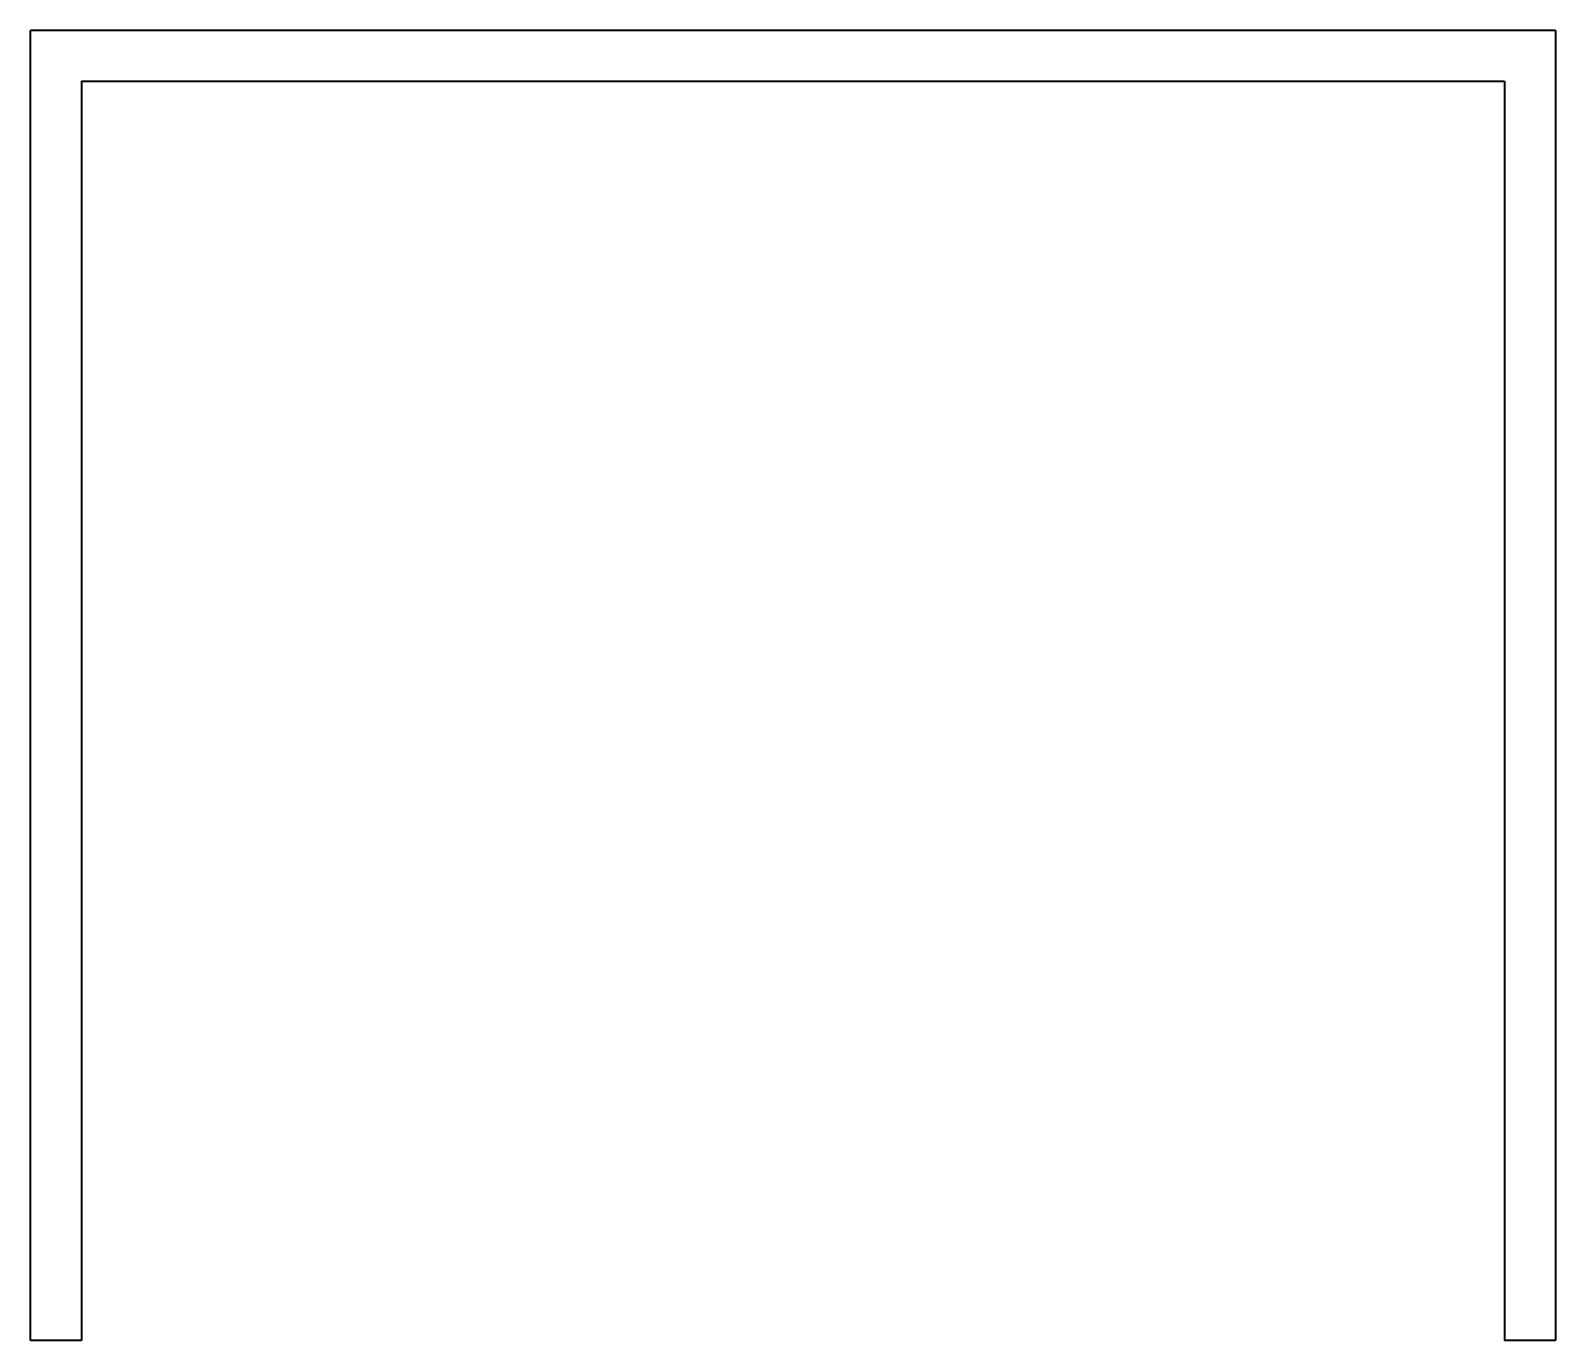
# Model space of a CAD drawing. Header units: inches. Extents: x -7.5 to 7.5, y -4.8 to 8.1.
import ezdxf

# ---------------------------------------------------------------- set-up
doc = ezdxf.new("R2010")
doc.units = ezdxf.units.IN
doc.header["$MEASUREMENT"] = 0
doc.layers.add('Visible', color=7, linetype='Continuous', lineweight=40)

msp = doc.modelspace()

# ---------------------------------------------------------------- linework, layer by layer
at = {"layer": 'Visible'}
for p, q in [((7.5, 8.083), (-7.5, 8.083)), ((-7.5, -4.8), (-7.5, 8.083)), ((7.5, 8.083), (7.5, -4.8)), ((-7, 7.583), (-7, -4.8)), ((-7, 7.583), (7, 7.583)), ((7, 7.583), (7, -4.8)), ((-7, -4.8), (-7.5, -4.8)), ((7.5, -4.8), (7, -4.8))]:
    msp.add_line(p, q, dxfattribs=at)

doc.saveas('drawing.dxf')
